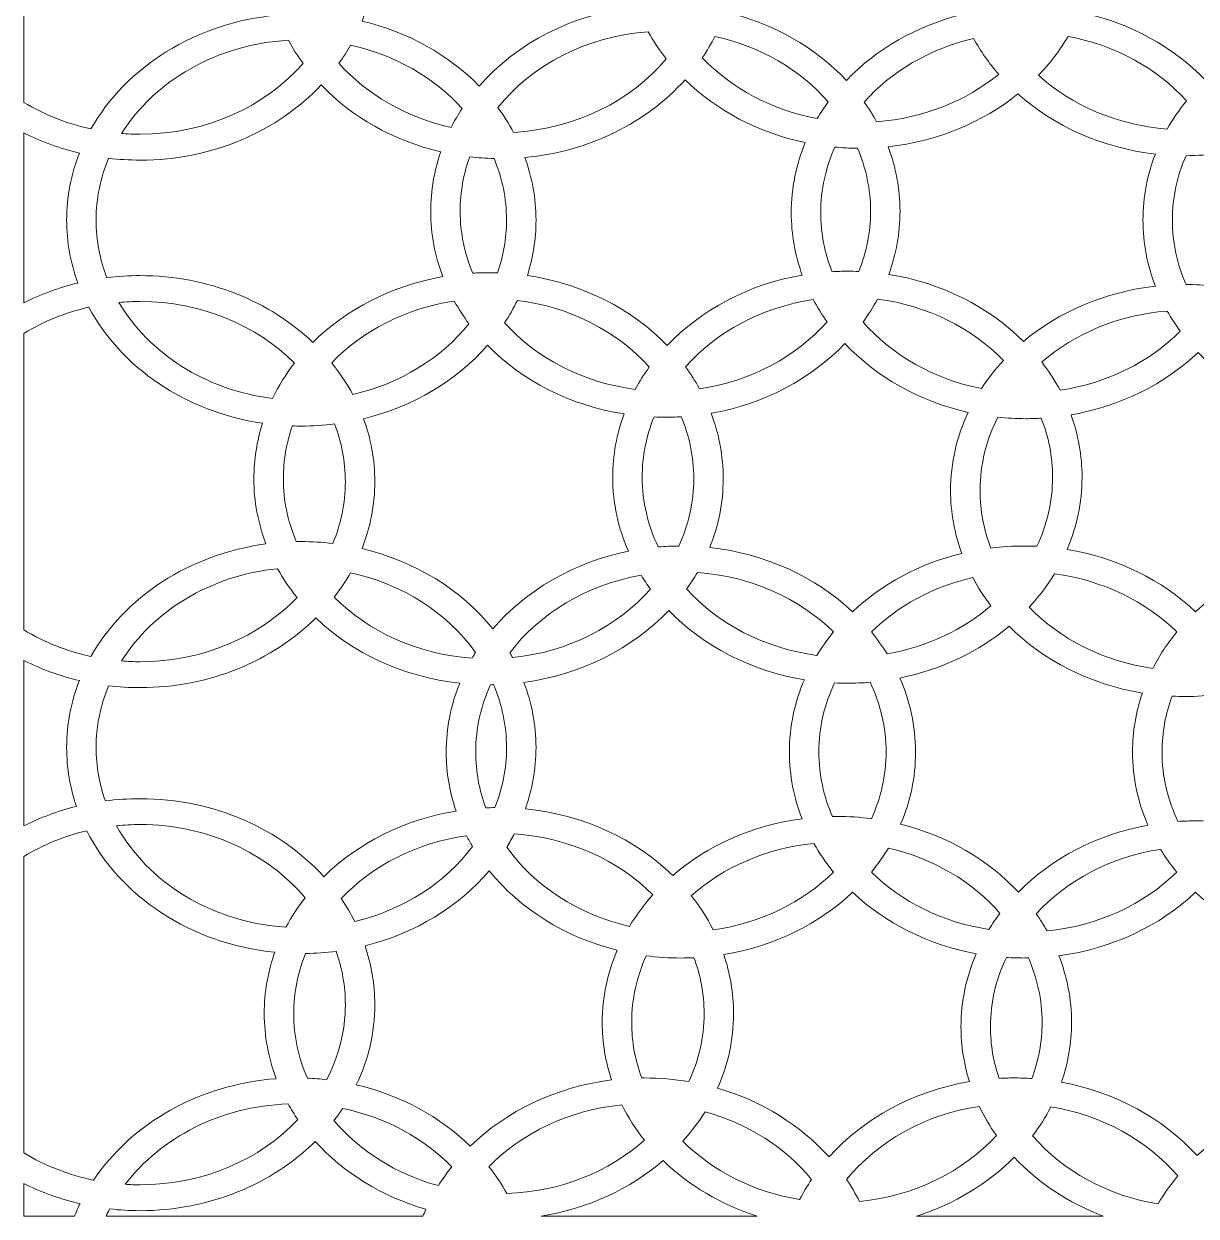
# Model space of a CAD drawing. Header units: millimetres. Extents: x -1200 to 1200, y -590 to 590.
# Drawn here: x -1200 to -617, y -590 to 3 of the extents above; entities that cross this region are included whole.
import ezdxf

# ---------------------------------------------------------------- set-up
doc = ezdxf.new("R2010")
doc.units = ezdxf.units.MM
doc.header["$MEASUREMENT"] = 0
doc.layers.add('Layer 1', color=7, linetype='Continuous')

msp = doc.modelspace()

# ---------------------------------------------------------------- linework, layer by layer
at = {"layer": 'Layer 1', "color": 250, "lineweight": 20}
for points, knots in [([(-1200.05, -35.9602), (-1200.05, -35.9602), (-1200.05, 111.5338), (-1200.05, 111.5338), (-1187.1806, 119.3426), (-1172.1864, 124.6314), (-1156.0048, 126.5656), (-1138.6906, 99.6331), (-1107.9041, 80.197), (-1071.7727, 75.3934), (-1076.8239, 63.9492), (-1079.6018, 51.5253), (-1079.6018, 38.5476), (-1079.6018, 27.697), (-1077.6576, 17.232), (-1074.07, 7.4041), (-1114.7024, 3.7214), (-1149.2626, -18.3892), (-1166.6733, -49.2007), (-1178.788, -46.5671), (-1190.0586, -42.0229), (-1200.05, -35.9602)], [0, 0, 0, 0, 0.14285714, 0.14285714, 0.14285714, 0.28571429, 0.28571429, 0.28571429, 0.42857143, 0.42857143, 0.42857143, 0.57142857, 0.57142857, 0.57142857, 0.71428571, 0.71428571, 0.71428571, 0.85714286, 0.85714286, 0.85714286, 1, 1, 1, 1]), ([(-855.1497, 77.9254), (-849.3623, 65.7916), (-846.156, 52.4887), (-846.156, 38.5476), (-846.156, 28.2644), (-847.9045, 18.3286), (-851.1408, 8.9521), (-827.2231, 3.3843), (-806.2759, -8.7084), (-790.9454, -25.0105), (-776.0553, -9.4722), (-756.0229, 2.1516), (-733.1882, 7.8052), (-737.0239, 17.9348), (-739.1066, 28.7564), (-739.1066, 39.9919), (-739.1066, 50.698), (-737.2176, 61.028), (-733.7206, 70.7412), (-760.0738, 76.6), (-782.9056, 90.3628), (-798.7249, 108.9685), (-813.5224, 94.2649), (-833.0359, 83.2978), (-855.1497, 77.9254)], [0, 0, 0, 0, 0.125, 0.125, 0.125, 0.25, 0.25, 0.25, 0.375, 0.375, 0.375, 0.5, 0.5, 0.5, 0.625, 0.625, 0.625, 0.75, 0.75, 0.75, 0.875, 0.875, 0.875, 1, 1, 1, 1]), ([(-973.5461, -27.8305), (-954.9184, -6.5554), (-927.0183, 8.1662), (-895.2334, 11.5925), (-899.0487, 21.6973), (-901.1205, 32.49), (-901.1205, 43.6939), (-901.1205, 54.4511), (-899.2118, 64.8268), (-895.6833, 74.5809), (-924.8449, 76.6615), (-951.0331, 88.2238), (-970.2273, 105.7325), (-986.9905, 90.4375), (-1009.0872, 79.6803), (-1033.846, 75.8162), (-1028.4581, 64.0473), (-1025.484, 51.2134), (-1025.484, 37.7868), (-1025.484, 26.1281), (-1027.7285, 14.9138), (-1031.8459, 4.4574), (-1008.8644, -0.9636), (-988.6478, -12.4155), (-973.5461, -27.8305)], [0, 0, 0, 0, 0.125, 0.125, 0.125, 0.25, 0.25, 0.25, 0.375, 0.375, 0.375, 0.5, 0.5, 0.5, 0.625, 0.625, 0.625, 0.75, 0.75, 0.75, 0.875, 0.875, 0.875, 1, 1, 1, 1]), ([(-558.0736, 37.7868), (-558.0736, 51.0777), (-555.1652, 63.7896), (-549.8797, 75.4608), (-575.2172, 78.9323), (-597.8963, 89.6059), (-615.1103, 105.0038), (-629.7662, 89.4177), (-649.552, 77.677), (-672.162, 71.8062), (-669.2456, 62.8667), (-667.6747, 53.4373), (-667.6747, 43.6939), (-667.6747, 31.4701), (-670.1364, 19.7346), (-674.6437, 8.8493), (-649.9118, 3.6783), (-628.1894, -8.4375), (-612.312, -25.0015), (-596.4806, -9.9881), (-575.6154, 0.8766), (-552.1141, 5.4896), (-555.9769, 15.6507), (-558.0736, 26.5108), (-558.0736, 37.7868)], [0, 0, 0, 0, 0.125, 0.125, 0.125, 0.25, 0.25, 0.25, 0.375, 0.375, 0.375, 0.5, 0.5, 0.5, 0.625, 0.625, 0.625, 0.75, 0.75, 0.75, 0.875, 0.875, 0.875, 1, 1, 1, 1]), ([(-1061.1877, -16.5932), (-1063.877, -12.9147), (-1066.299, -9.0728), (-1068.4448, -5.0957), (-1104.195, -7.0567), (-1135.0546, -25.2993), (-1151.4784, -51.442), (-1148.4239, -51.6865), (-1145.3318, -51.8159), (-1142.2067, -51.8159), (-1109.2528, -51.8159), (-1079.8679, -37.9826), (-1061.1877, -16.5932)], [0, 0, 0, 0, 0.25, 0.25, 0.25, 0.5, 0.5, 0.5, 0.75, 0.75, 0.75, 1, 1, 1, 1]), ([(-964.3544, -38.548), (-961.4179, -42.4786), (-958.7797, -46.5945), (-956.4712, -50.8732), (-925.3635, -49.1669), (-897.9603, -35.1319), (-880.5476, -14.2946), (-883.9015, -10.0256), (-886.8949, -5.5228), (-889.4926, -0.8229), (-920.3557, -3.0813), (-947.3905, -17.4863), (-964.3544, -38.548)], [0, 0, 0, 0, 0.25, 0.25, 0.25, 0.5, 0.5, 0.5, 0.75, 0.75, 0.75, 1, 1, 1, 1]), ([(-856.2956, -3.1662), (-858.1632, -6.8238), (-860.27, -10.3678), (-862.5959, -13.7851), (-848.1502, -28.9006), (-828.1423, -39.7939), (-805.3856, -43.9972), (-803.7147, -41.1623), (-801.9026, -38.4007), (-799.9475, -35.7263), (-813.8077, -19.8582), (-833.5644, -8.1521), (-856.2956, -3.1662)], [0, 0, 0, 0, 0.25, 0.25, 0.25, 0.5, 0.5, 0.5, 0.75, 0.75, 0.75, 1, 1, 1, 1]), ([(-715.1749, -22.0454), (-719.9925, -16.5117), (-724.185, -10.5376), (-727.6544, -4.2052), (-749.5019, -9.2815), (-768.5164, -20.5836), (-782.0663, -35.8035), (-779.8085, -38.9567), (-777.7377, -42.2226), (-775.8752, -45.5935), (-752.5589, -43.8871), (-731.4291, -35.2497), (-715.1749, -22.0454)], [0, 0, 0, 0, 0.25, 0.25, 0.25, 0.5, 0.5, 0.5, 0.75, 0.75, 0.75, 1, 1, 1, 1]), ([(-631.3696, -49.2647), (-628.5867, -44.3339), (-625.372, -39.6215), (-621.7575, -35.175), (-636.3128, -19.1221), (-656.9897, -7.5231), (-680.6427, -3.1551), (-684.7322, -10.0969), (-689.7004, -16.5808), (-695.4162, -22.4913), (-678.8252, -37.4343), (-656.3667, -47.3347), (-631.3696, -49.2647)], [0, 0, 0, 0, 0.25, 0.25, 0.25, 0.5, 0.5, 0.5, 0.75, 0.75, 0.75, 1, 1, 1, 1]), ([(-987.55, -48.4006), (-985.8996, -45.1681), (-984.0636, -42.0234), (-982.0538, -38.9776), (-995.8975, -23.6553), (-1015.3119, -12.3728), (-1037.5707, -7.5342), (-1039.3132, -10.6179), (-1041.2298, -13.6145), (-1043.3055, -16.5138), (-1029.4764, -32.0388), (-1009.9594, -43.4864), (-987.55, -48.4006)], [0, 0, 0, 0, 0.25, 0.25, 0.25, 0.5, 0.5, 0.5, 0.75, 0.75, 0.75, 1, 1, 1, 1]), ([(-997.69, -90.1093), (-997.69, -79.8279), (-995.9451, -69.895), (-992.7098, -60.5211), (-1016.2572, -55.0382), (-1036.9217, -43.2271), (-1052.1851, -27.3039), (-1073.6207, -50.1069), (-1106.032, -64.6839), (-1142.2067, -64.6839), (-1147.5221, -64.6839), (-1152.7556, -64.3651), (-1157.8854, -63.7545), (-1161.9053, -73.3563), (-1164.1001, -83.7201), (-1164.1001, -94.5204), (-1164.1001, -104.5369), (-1162.2126, -114.1801), (-1158.7316, -123.1865), (-1153.3316, -122.5077), (-1147.8148, -122.151), (-1142.2067, -122.151), (-1108.2805, -122.151), (-1077.6601, -134.9738), (-1056.303, -155.3785), (-1039.6815, -138.8917), (-1017.13, -127.1112), (-991.6289, -122.6652), (-995.5547, -112.4294), (-997.69, -101.4823), (-997.69, -90.1093)], [0, 0, 0, 0, 0.1, 0.1, 0.1, 0.2, 0.2, 0.2, 0.3, 0.3, 0.3, 0.4, 0.4, 0.4, 0.5, 0.5, 0.5, 0.6, 0.6, 0.6, 0.7, 0.7, 0.7, 0.8, 0.8, 0.8, 0.9, 0.9, 0.9, 1, 1, 1, 1]), ([(-871.1716, -24.7186), (-890.2312, -45.957), (-918.6298, -60.4601), (-950.8445, -63.3795), (-947.2564, -73.207), (-945.3123, -83.6698), (-945.3123, -94.5204), (-945.3123, -104.0735), (-946.8151, -113.3271), (-949.6235, -122.1104), (-921.9385, -126.1828), (-897.5029, -138.8639), (-880.0281, -156.8911), (-863.1634, -139.163), (-839.6235, -126.4853), (-812.8564, -121.8809), (-816.4214, -112.0846), (-818.3465, -101.6572), (-818.3465, -90.8445), (-818.3465, -78.6187), (-815.885, -66.8822), (-811.3757, -55.9966), (-834.8144, -51.0978), (-855.552, -39.9658), (-871.1716, -24.7186)], [0, 0, 0, 0, 0.125, 0.125, 0.125, 0.25, 0.25, 0.25, 0.375, 0.375, 0.375, 0.5, 0.5, 0.5, 0.625, 0.625, 0.625, 0.75, 0.75, 0.75, 0.875, 0.875, 0.875, 1, 1, 1, 1]), ([(-643.4177, -94.5204), (-643.4177, -83.0314), (-641.2454, -71.9755), (-637.2425, -61.6497), (-663.824, -58.6616), (-687.6567, -47.7696), (-705.5747, -31.7607), (-723.0586, -45.8528), (-745.4204, -55.3454), (-770.1343, -58.0092), (-766.3186, -68.1144), (-764.2444, -78.9049), (-764.2444, -90.1093), (-764.2444, -101.0757), (-766.226, -111.6468), (-769.8876, -121.5651), (-743.3737, -125.7279), (-719.9179, -137.7964), (-702.8075, -154.8775), (-685.2351, -140.1811), (-662.4764, -130.2252), (-637.2425, -127.3903), (-641.2469, -117.0658), (-643.4177, -106.009), (-643.4177, -94.5204)], [0, 0, 0, 0, 0.125, 0.125, 0.125, 0.25, 0.25, 0.25, 0.375, 0.375, 0.375, 0.5, 0.5, 0.5, 0.625, 0.625, 0.625, 0.75, 0.75, 0.75, 0.875, 0.875, 0.875, 1, 1, 1, 1]), ([(-1200.05, -135.6847), (-1200.05, -135.6847), (-1200.05, -51.1536), (-1200.05, -51.1536), (-1191.4527, -55.4845), (-1182.1773, -58.8856), (-1172.3987, -61.1923), (-1176.5162, -71.6495), (-1178.7581, -82.8607), (-1178.7581, -94.5204), (-1178.7581, -105.4317), (-1176.7918, -115.9521), (-1173.1658, -125.8278), (-1182.6628, -128.1293), (-1191.678, -131.4673), (-1200.05, -135.6847)], [0, 0, 0, 0, 0.2, 0.2, 0.2, 0.4, 0.4, 0.4, 0.6, 0.6, 0.6, 0.8, 0.8, 0.8, 1, 1, 1, 1]), ([(-798.0499, -120.1946), (-795.5313, -120.05), (-792.9921, -119.9706), (-790.433, -119.9706), (-788.5449, -119.9706), (-786.6682, -120.0137), (-784.8012, -120.0922), (-780.9845, -110.711), (-778.9022, -100.6174), (-778.9022, -90.1093), (-778.9022, -79.0914), (-781.1947, -68.5304), (-785.3702, -58.7662), (-789.1784, -58.7384), (-792.9441, -58.5473), (-796.6593, -58.2038), (-801.195, -68.3252), (-803.6886, -79.3372), (-803.6886, -90.8445), (-803.6886, -101.1166), (-801.7035, -110.9927), (-798.0499, -120.1946)], [0, 0, 0, 0, 0.14285714, 0.14285714, 0.14285714, 0.28571429, 0.28571429, 0.28571429, 0.42857143, 0.42857143, 0.42857143, 0.57142857, 0.57142857, 0.57142857, 0.71428571, 0.71428571, 0.71428571, 0.85714286, 0.85714286, 0.85714286, 1, 1, 1, 1]), ([(-966.1404, -63.8813), (-970.2338, -63.7819), (-974.2752, -63.4942), (-978.2551, -63.0313), (-981.3573, -71.5796), (-983.0322, -80.6774), (-983.0322, -90.1093), (-983.0322, -100.9365), (-980.8202, -111.3221), (-976.7813, -120.9439), (-974.1807, -120.7899), (-971.558, -120.7058), (-968.9143, -120.7058), (-967.4215, -120.7058), (-965.9362, -120.7319), (-964.4565, -120.7814), (-961.5405, -112.4716), (-959.9701, -103.6519), (-959.9701, -94.5204), (-959.9701, -83.7666), (-962.153, -73.448), (-966.1404, -63.8813)], [0, 0, 0, 0, 0.14285714, 0.14285714, 0.14285714, 0.28571429, 0.28571429, 0.28571429, 0.42857143, 0.42857143, 0.42857143, 0.57142857, 0.57142857, 0.57142857, 0.71428571, 0.71428571, 0.71428571, 0.85714286, 0.85714286, 0.85714286, 1, 1, 1, 1]), ([(-628.7599, -94.5204), (-628.7599, -83.2388), (-626.3583, -72.4368), (-621.9907, -62.4788), (-616.3084, -62.4617), (-610.7206, -62.0815), (-605.2536, -61.3698), (-601.5689, -70.6076), (-599.5587, -80.5255), (-599.5587, -90.8445), (-599.5587, -103.8145), (-602.7314, -116.1518), (-608.4212, -127.2986), (-612.8744, -126.828), (-617.4008, -126.5753), (-621.9907, -126.5617), (-626.3588, -116.6049), (-628.7599, -105.8016), (-628.7599, -94.5204)], [0, 0, 0, 0, 0.16666667, 0.16666667, 0.16666667, 0.33333333, 0.33333333, 0.33333333, 0.5, 0.5, 0.5, 0.66666667, 0.66666667, 0.66666667, 0.83333333, 0.83333333, 0.83333333, 1, 1, 1, 1]), ([(-1076.375, -183.2369), (-1073.377, -177.0542), (-1069.7038, -171.18), (-1065.4402, -165.6864), (-1084.1711, -146.9096), (-1111.6558, -135.019), (-1142.2067, -135.019), (-1145.7692, -135.019), (-1149.2896, -135.1821), (-1152.76, -135.4978), (-1137.8645, -160.7751), (-1109.6576, -179.098), (-1076.375, -183.2369)], [0, 0, 0, 0, 0.25, 0.25, 0.25, 0.5, 0.5, 0.5, 0.75, 0.75, 0.75, 1, 1, 1, 1]), ([(-1046.9451, -165.5344), (-1042.9528, -170.4767), (-1039.4463, -175.7413), (-1036.4873, -181.2728), (-1012.8003, -175.88), (-992.4126, -163.1701), (-978.65, -146.0809), (-981.3392, -142.4809), (-983.7773, -138.7248), (-985.9422, -134.8304), (-1010.2487, -138.4398), (-1031.6767, -149.6386), (-1046.9451, -165.5344)], [0, 0, 0, 0, 0.25, 0.25, 0.25, 0.5, 0.5, 0.5, 0.75, 0.75, 0.75, 1, 1, 1, 1]), ([(-954.5747, -134.4597), (-956.4452, -138.3161), (-958.5785, -142.0521), (-960.9525, -145.6517), (-945.1797, -163.1108), (-922.1708, -175.3257), (-895.9671, -178.7387), (-893.8878, -174.89), (-891.5414, -171.1719), (-888.9517, -167.603), (-904.8567, -150.0103), (-928.1107, -137.7512), (-954.5747, -134.4597)], [0, 0, 0, 0, 0.25, 0.25, 0.25, 0.5, 0.5, 0.5, 0.75, 0.75, 0.75, 1, 1, 1, 1]), ([(-870.9905, -167.5262), (-868.3958, -171.0285), (-866.0388, -174.6784), (-863.9381, -178.4562), (-838.3269, -174.6523), (-815.906, -162.4235), (-800.5265, -145.1486), (-803.0661, -141.6007), (-805.3651, -137.9073), (-807.4038, -134.0871), (-833.104, -137.8898), (-855.5955, -150.172), (-870.9905, -167.5262)], [0, 0, 0, 0, 0.25, 0.25, 0.25, 0.5, 0.5, 0.5, 0.75, 0.75, 0.75, 1, 1, 1, 1]), ([(-723.7481, -178.3172), (-720.5394, -173.3991), (-716.8758, -168.738), (-712.8164, -164.3704), (-728.4811, -148.2613), (-750.5107, -137.0582), (-775.4308, -133.8111), (-777.5636, -137.7592), (-779.9751, -141.5704), (-782.6444, -145.2237), (-768.2673, -161.6827), (-747.5513, -173.6667), (-723.7481, -178.3172)], [0, 0, 0, 0, 0.25, 0.25, 0.25, 0.5, 0.5, 0.5, 0.75, 0.75, 0.75, 1, 1, 1, 1]), ([(-1200.05, -298.3695), (-1200.05, -298.3695), (-1200.05, -150.8687), (-1200.05, -150.8687), (-1190.3578, -144.9877), (-1179.4601, -140.5361), (-1167.7572, -137.8714), (-1151.7262, -167.8356), (-1119.6351, -189.9542), (-1081.3207, -195.5873), (-1084.1291, -204.3707), (-1085.6374, -213.6243), (-1085.6374, -223.1774), (-1085.6374, -234.5102), (-1083.5211, -245.4223), (-1079.6203, -255.6261), (-1117.8355, -260.7336), (-1150.0613, -282.2117), (-1166.6733, -311.6101), (-1178.788, -308.9766), (-1190.0586, -304.4323), (-1200.05, -298.3695)], [0, 0, 0, 0, 0.14285714, 0.14285714, 0.14285714, 0.28571429, 0.28571429, 0.28571429, 0.42857143, 0.42857143, 0.42857143, 0.57142857, 0.57142857, 0.57142857, 0.71428571, 0.71428571, 0.71428571, 0.85714286, 0.85714286, 0.85714286, 1, 1, 1, 1]), ([(-624.8911, -149.8097), (-627.2581, -146.584), (-629.4184, -143.2319), (-631.3701, -139.7741), (-655.557, -141.6417), (-677.365, -150.9729), (-693.7853, -165.1125), (-690.3394, -169.5714), (-687.2809, -174.279), (-684.657, -179.1974), (-661.0076, -175.6986), (-640.0774, -165.0151), (-624.8911, -149.8097)], [0, 0, 0, 0, 0.25, 0.25, 0.25, 0.5, 0.5, 0.5, 0.75, 0.75, 0.75, 1, 1, 1, 1]), ([(-969.4572, -156.801), (-984.7451, -174.2606), (-1006.2783, -187.3062), (-1031.0788, -193.3165), (-1027.4521, -203.1922), (-1025.484, -213.7109), (-1025.484, -224.6225), (-1025.484, -236.2814), (-1027.7285, -247.4956), (-1031.8459, -257.952), (-1005.2049, -264.2358), (-982.2785, -278.6224), (-966.7304, -297.8951), (-950.4201, -278.7667), (-926.6891, -264.7747), (-899.3449, -259.2551), (-904.3882, -247.8212), (-907.1561, -235.4075), (-907.1561, -222.4422), (-907.1561, -211.4759), (-905.1699, -200.9043), (-901.5083, -190.9851), (-928.4726, -186.7532), (-952.2757, -174.3421), (-969.4572, -156.801)], [0, 0, 0, 0, 0.125, 0.125, 0.125, 0.25, 0.25, 0.25, 0.375, 0.375, 0.375, 0.5, 0.5, 0.5, 0.625, 0.625, 0.625, 0.75, 0.75, 0.75, 0.875, 0.875, 0.875, 1, 1, 1, 1]), ([(-787.8968, -289.3541), (-773.362, -275.6634), (-754.6242, -265.457), (-733.5213, -260.3397), (-737.1474, -250.4645), (-739.1066, -239.944), (-739.1066, -229.0328), (-739.1066, -215.2862), (-735.9895, -202.1596), (-730.3547, -190.1624), (-754.7303, -184.7115), (-776.0844, -172.4984), (-791.6504, -155.9459), (-808.4346, -173.4593), (-831.7509, -186.0005), (-858.2492, -190.6228), (-854.3244, -200.8578), (-852.1916, -211.8062), (-852.1916, -223.1774), (-852.1916, -235.1835), (-854.5671, -246.7164), (-858.9233, -257.4369), (-831.0448, -260.4545), (-806.1557, -272.1581), (-787.8968, -289.3541)], [0, 0, 0, 0, 0.125, 0.125, 0.125, 0.25, 0.25, 0.25, 0.375, 0.375, 0.375, 0.5, 0.5, 0.5, 0.625, 0.625, 0.625, 0.75, 0.75, 0.75, 0.875, 0.875, 0.875, 1, 1, 1, 1]), ([(-557.6583, -193.3136), (-580.7408, -187.7184), (-600.99, -176.0301), (-616.0101, -160.3608), (-632.5111, -176.0084), (-654.4791, -187.1525), (-679.2045, -191.4045), (-675.6415, -201.2021), (-673.7103, -211.6304), (-673.7103, -222.4422), (-673.7103, -235.0854), (-676.3446, -247.2046), (-681.1521, -258.4013), (-656.1491, -262.4983), (-633.9093, -273.6319), (-617.2131, -289.3583), (-601.2341, -274.3056), (-580.1768, -263.4588), (-556.4793, -258.9628), (-560.856, -248.2197), (-563.246, -236.6594), (-563.246, -224.6225), (-563.246, -213.7113), (-561.2859, -203.1883), (-557.6583, -193.3136)], [0, 0, 0, 0, 0.125, 0.125, 0.125, 0.25, 0.25, 0.25, 0.375, 0.375, 0.375, 0.5, 0.5, 0.5, 0.625, 0.625, 0.625, 0.75, 0.75, 0.75, 0.875, 0.875, 0.875, 1, 1, 1, 1]), ([(-884.508, -257.1434), (-881.1356, -256.8588), (-877.7217, -256.7014), (-874.2738, -256.6749), (-869.4893, -246.3184), (-866.8495, -235.0107), (-866.8495, -223.1774), (-866.8495, -212.3527), (-869.0579, -201.9659), (-873.0942, -192.3458), (-875.697, -192.4998), (-878.3212, -192.58), (-880.9669, -192.58), (-882.855, -192.58), (-884.7326, -192.5365), (-886.5991, -192.4576), (-890.4139, -201.84), (-892.4981, -211.9337), (-892.4981, -222.4422), (-892.4981, -234.7359), (-889.6507, -246.4621), (-884.508, -257.1434)], [0, 0, 0, 0, 0.14285714, 0.14285714, 0.14285714, 0.28571429, 0.28571429, 0.28571429, 0.42857143, 0.42857143, 0.42857143, 0.57142857, 0.57142857, 0.57142857, 0.71428571, 0.71428571, 0.71428571, 0.85714286, 0.85714286, 0.85714286, 1, 1, 1, 1]), ([(-719.0772, -257.6968), (-713.6781, -257.0188), (-708.162, -256.6634), (-702.5552, -256.6634), (-700.4239, -256.6634), (-698.3076, -256.7167), (-696.2039, -256.817), (-691.1595, -246.2232), (-688.3682, -234.6105), (-688.3682, -222.4422), (-688.3682, -212.1697), (-690.3625, -202.2927), (-694.015, -193.09), (-696.5316, -193.2342), (-699.0668, -193.3152), (-701.6235, -193.3152), (-706.3495, -193.3152), (-711.0109, -193.0639), (-715.5927, -192.58), (-721.281, -203.7251), (-724.4487, -216.0649), (-724.4487, -229.0328), (-724.4487, -239.0506), (-722.5596, -248.6908), (-719.0772, -257.6968)], [0, 0, 0, 0, 0.125, 0.125, 0.125, 0.25, 0.25, 0.25, 0.375, 0.375, 0.375, 0.5, 0.5, 0.5, 0.625, 0.625, 0.625, 0.75, 0.75, 0.75, 0.875, 0.875, 0.875, 1, 1, 1, 1]), ([(-1064.5335, -254.4834), (-1063.7023, -254.4677), (-1062.8701, -254.4582), (-1062.0349, -254.4582), (-1056.7194, -254.4582), (-1051.4875, -254.7778), (-1046.3587, -255.3893), (-1042.3392, -245.7875), (-1040.1419, -235.4224), (-1040.1419, -224.6225), (-1040.1419, -214.6053), (-1042.0325, -204.9642), (-1045.5134, -195.9573), (-1050.913, -196.6357), (-1056.4277, -196.9911), (-1062.0349, -196.9911), (-1063.5271, -196.9911), (-1065.0119, -196.9651), (-1066.4906, -196.916), (-1069.4061, -205.2262), (-1070.9794, -214.0463), (-1070.9794, -223.1774), (-1070.9794, -234.1808), (-1068.6995, -244.7315), (-1064.5335, -254.4834)], [0, 0, 0, 0, 0.125, 0.125, 0.125, 0.25, 0.25, 0.25, 0.375, 0.375, 0.375, 0.5, 0.5, 0.5, 0.625, 0.625, 0.625, 0.75, 0.75, 0.75, 0.875, 0.875, 0.875, 1, 1, 1, 1]), ([(-1064.1772, -282.2693), (-1067.8312, -277.7456), (-1071.0755, -272.9501), (-1073.8698, -267.9292), (-1107.3011, -271.3448), (-1135.8918, -289.0413), (-1151.4784, -313.8515), (-1148.4239, -314.096), (-1145.3318, -314.2252), (-1142.2067, -314.2252), (-1110.9627, -314.2252), (-1082.9236, -301.7894), (-1064.1772, -282.2693)], [0, 0, 0, 0, 0.25, 0.25, 0.25, 0.5, 0.5, 0.5, 0.75, 0.75, 0.75, 1, 1, 1, 1]), ([(-975.4037, -309.6567), (-989.286, -290.1434), (-1011.4747, -275.6164), (-1037.5707, -269.9436), (-1039.9602, -274.1725), (-1042.6716, -278.2376), (-1045.6791, -282.1128), (-1028.6421, -299.1871), (-1004.3662, -310.5686), (-977.1277, -312.4877), (-976.5697, -311.5354), (-975.9942, -310.5915), (-975.4037, -309.6567)], [0, 0, 0, 0, 0.25, 0.25, 0.25, 0.5, 0.5, 0.5, 0.75, 0.75, 0.75, 1, 1, 1, 1]), ([(-958.4104, -309.8517), (-957.9555, -310.6193), (-957.5141, -311.3946), (-957.0807, -312.1737), (-929.2497, -309.3294), (-904.7731, -296.5906), (-888.3612, -278.0882), (-890.011, -275.8605), (-891.5669, -273.5722), (-893.0201, -271.23), (-920.2226, -275.9518), (-943.6004, -290.2113), (-958.4104, -309.8517)], [0, 0, 0, 0, 0.25, 0.25, 0.25, 0.5, 0.5, 0.5, 0.75, 0.75, 0.75, 1, 1, 1, 1]), ([(-805.5763, -311.0553), (-803.1071, -306.9997), (-800.3379, -303.1049), (-797.2917, -299.3953), (-814.2847, -282.7634), (-838.2254, -271.7101), (-865.0385, -269.822), (-866.6839, -272.6305), (-868.4714, -275.3651), (-870.3955, -278.0165), (-854.6507, -295.4297), (-831.7068, -307.618), (-805.5763, -311.0553)], [0, 0, 0, 0, 0.25, 0.25, 0.25, 0.5, 0.5, 0.5, 0.75, 0.75, 0.75, 1, 1, 1, 1]), ([(-778.5099, -299.3911), (-765.2812, -286.4445), (-747.8404, -276.8773), (-728.1128, -272.3834), (-725.5011, -277.2652), (-722.462, -281.9391), (-719.0402, -286.3664), (-732.9764, -298.3648), (-750.7945, -306.8982), (-770.6517, -310.347), (-773.0108, -306.5436), (-775.6394, -302.8856), (-778.5099, -299.3911)], [0, 0, 0, 0, 0.25, 0.25, 0.25, 0.5, 0.5, 0.5, 0.75, 0.75, 0.75, 1, 1, 1, 1]), ([(-638.4956, -317.5137), (-635.2308, -311.101), (-631.2335, -305.0339), (-626.602, -299.3936), (-642.1157, -284.2108), (-663.4206, -273.6763), (-687.4149, -270.5209), (-691.002, -276.4122), (-695.2245, -281.9638), (-700.0036, -287.1028), (-684.5695, -302.9718), (-662.9603, -314.0823), (-638.4956, -317.5137)], [0, 0, 0, 0, 0.25, 0.25, 0.25, 0.5, 0.5, 0.5, 0.75, 0.75, 0.75, 1, 1, 1, 1]), ([(-951.3334, -324.479), (-947.4331, -334.684), (-945.3123, -345.5961), (-945.3123, -356.9299), (-945.3123, -367.5411), (-947.1724, -377.7837), (-950.6103, -387.4226), (-921.6823, -390.2925), (-895.902, -402.509), (-877.2958, -420.531), (-860.1304, -405.7548), (-837.814, -395.5762), (-812.981, -392.3086), (-817.061, -381.897), (-819.2783, -370.7366), (-819.2783, -359.1349), (-819.2783, -346.4931), (-816.6421, -334.3751), (-811.8366, -323.178), (-838.6527, -318.7831), (-862.2902, -306.2935), (-879.3205, -288.7264), (-897.1956, -307.5168), (-922.5681, -320.6349), (-951.3334, -324.479)], [0, 0, 0, 0, 0.125, 0.125, 0.125, 0.25, 0.25, 0.25, 0.375, 0.375, 0.375, 0.5, 0.5, 0.5, 0.625, 0.625, 0.625, 0.75, 0.75, 0.75, 0.875, 0.875, 0.875, 1, 1, 1, 1]), ([(-985.0719, -388.4915), (-988.2546, -379.1854), (-989.9665, -369.3306), (-989.9665, -359.1349), (-989.9665, -347.1284), (-987.5875, -335.5946), (-983.2323, -324.8732), (-1011.3996, -321.8258), (-1036.5098, -309.9063), (-1054.8188, -292.4198), (-1076.2289, -313.6624), (-1107.4857, -327.0933), (-1142.2067, -327.0933), (-1147.5221, -327.0933), (-1152.7556, -326.7745), (-1157.8854, -326.164), (-1161.9053, -335.7657), (-1164.1001, -346.1295), (-1164.1001, -356.9299), (-1164.1001, -366.1689), (-1162.4938, -375.0905), (-1159.5128, -383.4873), (-1153.8635, -382.744), (-1148.0846, -382.3553), (-1142.2067, -382.3553), (-1105.286, -382.3553), (-1072.282, -397.5424), (-1050.8694, -421.1604), (-1033.9697, -404.517), (-1011.0038, -392.7208), (-985.0719, -388.4915)], [0, 0, 0, 0, 0.1, 0.1, 0.1, 0.2, 0.2, 0.2, 0.3, 0.3, 0.3, 0.4, 0.4, 0.4, 0.5, 0.5, 0.5, 0.6, 0.6, 0.6, 0.7, 0.7, 0.7, 0.8, 0.8, 0.8, 0.9, 0.9, 0.9, 1, 1, 1, 1]), ([(-648.5902, -359.1349), (-648.5902, -348.9409), (-646.8727, -339.0883), (-643.691, -329.7836), (-669.8906, -325.5098), (-693.0637, -313.5106), (-710.012, -296.5954), (-724.9336, -309.0747), (-743.5969, -318.1345), (-764.3374, -322.3208), (-759.2956, -333.7556), (-756.5208, -346.1696), (-756.5208, -359.1349), (-756.5208, -371.7551), (-759.1506, -383.8504), (-763.9401, -395.0318), (-740.6754, -400.8206), (-720.3312, -412.8114), (-705.3806, -428.8216), (-688.9107, -412.153), (-666.4352, -400.1729), (-640.9612, -395.5195), (-645.8844, -384.2024), (-648.5902, -371.939), (-648.5902, -359.1349)], [0, 0, 0, 0, 0.125, 0.125, 0.125, 0.25, 0.25, 0.25, 0.375, 0.375, 0.375, 0.5, 0.5, 0.5, 0.625, 0.625, 0.625, 0.75, 0.75, 0.75, 0.875, 0.875, 0.875, 1, 1, 1, 1]), ([(-1200.05, -395.8791), (-1200.05, -395.8791), (-1200.05, -313.563), (-1200.05, -313.563), (-1191.4527, -317.8939), (-1182.1773, -321.2951), (-1172.3987, -323.6017), (-1176.5162, -334.059), (-1178.7581, -345.2702), (-1178.7581, -356.9299), (-1178.7581, -367.0953), (-1177.0506, -376.9214), (-1173.8854, -386.2036), (-1183.1176, -388.4975), (-1191.8906, -391.7689), (-1200.05, -395.8791)], [0, 0, 0, 0, 0.2, 0.2, 0.2, 0.4, 0.4, 0.4, 0.6, 0.6, 0.6, 0.8, 0.8, 0.8, 1, 1, 1, 1]), ([(-970.2678, -386.9315), (-968.7921, -386.8594), (-967.3074, -386.8121), (-965.8176, -386.789), (-962.0345, -377.4429), (-959.9701, -367.3909), (-959.9701, -356.9299), (-959.9701, -345.9251), (-962.2541, -335.374), (-966.4207, -325.6203), (-966.909, -325.6293), (-967.3974, -325.6374), (-967.8874, -325.6413), (-972.6684, -335.9974), (-975.3086, -347.3037), (-975.3086, -359.1349), (-975.3086, -368.831), (-973.5392, -378.1751), (-970.2678, -386.9315)], [0, 0, 0, 0, 0.16666667, 0.16666667, 0.16666667, 0.33333333, 0.33333333, 0.33333333, 0.5, 0.5, 0.5, 0.66666667, 0.66666667, 0.66666667, 0.83333333, 0.83333333, 0.83333333, 1, 1, 1, 1]), ([(-804.6205, -359.1349), (-804.6205, -346.9675), (-801.8296, -335.3548), (-796.7873, -324.7606), (-794.683, -324.8608), (-792.5648, -324.9129), (-790.433, -324.9129), (-786.6322, -324.9129), (-782.8736, -324.7507), (-779.1644, -324.4359), (-774.0246, -335.1167), (-771.1787, -346.8438), (-771.1787, -359.1349), (-771.1787, -370.8394), (-773.7629, -382.0297), (-778.4473, -392.2946), (-784.0661, -391.5598), (-789.8119, -391.1758), (-795.6578, -391.1758), (-796.388, -391.1758), (-797.1165, -391.1817), (-797.8437, -391.1937), (-802.2169, -381.2314), (-804.6205, -370.423), (-804.6205, -359.1349)], [0, 0, 0, 0, 0.125, 0.125, 0.125, 0.25, 0.25, 0.25, 0.375, 0.375, 0.375, 0.5, 0.5, 0.5, 0.625, 0.625, 0.625, 0.75, 0.75, 0.75, 0.875, 0.875, 0.875, 1, 1, 1, 1]), ([(-633.9323, -359.1349), (-633.9323, -349.4414), (-632.1578, -340.1004), (-628.889, -331.3452), (-626.7356, -331.4502), (-624.5659, -331.5035), (-622.3835, -331.5035), (-616.7762, -331.5035), (-611.2611, -331.1468), (-605.8621, -330.468), (-602.3811, -339.4749), (-600.4905, -349.118), (-600.4905, -359.1349), (-600.4905, -371.3647), (-603.3099, -383.0337), (-608.4011, -393.6719), (-611.3101, -393.4795), (-614.2476, -393.3809), (-617.2111, -393.3809), (-620.1746, -393.3809), (-623.1131, -393.4798), (-626.0226, -393.6723), (-631.1139, -383.0342), (-633.9323, -371.3647), (-633.9323, -359.1349)], [0, 0, 0, 0, 0.125, 0.125, 0.125, 0.25, 0.25, 0.25, 0.375, 0.375, 0.375, 0.5, 0.5, 0.5, 0.625, 0.625, 0.625, 0.75, 0.75, 0.75, 0.875, 0.875, 0.875, 1, 1, 1, 1]), ([(-1069.6919, -446.2816), (-1066.9756, -441.1503), (-1063.7929, -436.2442), (-1060.1863, -431.6116), (-1078.8085, -409.5617), (-1108.6587, -395.2233), (-1142.2067, -395.2233), (-1146.178, -395.2233), (-1150.0963, -395.4303), (-1153.951, -395.8224), (-1138.463, -423.875), (-1106.7857, -443.8469), (-1069.6919, -446.2816)], [0, 0, 0, 0, 0.25, 0.25, 0.25, 0.5, 0.5, 0.5, 0.75, 0.75, 0.75, 1, 1, 1, 1]), ([(-1200.05, -558.5806), (-1200.05, -558.5806), (-1200.05, -411.082), (-1200.05, -411.082), (-1190.6395, -405.3721), (-1180.0951, -401.0075), (-1168.7786, -398.3193), (-1152.3066, -430.8799), (-1117.0448, -454.5977), (-1075.195, -458.752), (-1078.6305, -468.3887), (-1080.483, -478.6284), (-1080.483, -489.2371), (-1080.483, -500.5537), (-1078.3722, -511.4496), (-1074.483, -521.641), (-1113.1986, -524.5071), (-1146.6339, -544.0882), (-1165.3601, -572.0947), (-1177.9734, -569.5098), (-1189.6987, -564.8615), (-1200.05, -558.5806)], [0, 0, 0, 0, 0.14285714, 0.14285714, 0.14285714, 0.28571429, 0.28571429, 0.28571429, 0.42857143, 0.42857143, 0.42857143, 0.57142857, 0.57142857, 0.57142857, 0.71428571, 0.71428571, 0.71428571, 0.85714286, 0.85714286, 0.85714286, 1, 1, 1, 1]), ([(-976.8725, -406.2067), (-977.9304, -404.421), (-978.9297, -402.6046), (-979.8695, -400.7596), (-1004.7891, -404.2529), (-1026.7496, -415.7086), (-1042.2332, -432.052), (-1039.717, -435.7057), (-1037.4541, -439.5075), (-1035.4654, -443.4386), (-1011.177, -437.6689), (-990.434, -424.192), (-976.8725, -406.2067)], [0, 0, 0, 0, 0.25, 0.25, 0.25, 0.5, 0.5, 0.5, 0.75, 0.75, 0.75, 1, 1, 1, 1]), ([(-956.0984, -399.887), (-957.2714, -402.1045), (-958.5355, -404.2776), (-959.8805, -406.4063), (-946.203, -425.6351), (-924.4597, -440.0247), (-898.8605, -445.8695), (-895.5012, -440.3067), (-891.5739, -435.0456), (-887.1502, -430.1455), (-904.2946, -413.041), (-928.7188, -401.6855), (-956.0984, -399.887)], [0, 0, 0, 0, 0.25, 0.25, 0.25, 0.5, 0.5, 0.5, 0.75, 0.75, 0.75, 1, 1, 1, 1]), ([(-868.1066, -430.6405), (-863.8665, -435.9549), (-860.1784, -441.6337), (-857.1313, -447.615), (-833.5358, -444.3039), (-812.5957, -433.8492), (-797.2932, -418.8699), (-800.9849, -414.3735), (-804.2697, -409.6048), (-807.1065, -404.6075), (-830.8246, -406.9495), (-852.125, -416.4779), (-868.1066, -430.6405)], [0, 0, 0, 0, 0.25, 0.25, 0.25, 0.5, 0.5, 0.5, 0.75, 0.75, 0.75, 1, 1, 1, 1]), ([(-720.0149, -447.4162), (-743.064, -443.9037), (-763.5022, -433.5629), (-778.5154, -418.8708), (-775.3932, -415.069), (-772.5583, -411.0747), (-770.0432, -406.9098), (-747.6468, -412.0237), (-728.2039, -423.6774), (-714.5283, -439.3902), (-716.4905, -441.9861), (-718.3225, -444.6636), (-720.0149, -447.4162)], [0, 0, 0, 0, 0.25, 0.25, 0.25, 0.5, 0.5, 0.5, 0.75, 0.75, 0.75, 1, 1, 1, 1]), ([(-626.6051, -418.8699), (-629.5621, -415.2687), (-632.2608, -411.4942), (-634.6744, -407.5657), (-659.5073, -411.3517), (-681.3093, -423.0647), (-696.5607, -439.6078), (-694.592, -442.3765), (-692.7714, -445.2328), (-691.1056, -448.1684), (-665.61, -445.6497), (-642.9093, -434.8259), (-626.6051, -418.8699)], [0, 0, 0, 0, 0.25, 0.25, 0.25, 0.5, 0.5, 0.5, 0.75, 0.75, 0.75, 1, 1, 1, 1]), ([(-977.9839, -555.2102), (-960.0572, -537.7698), (-935.4279, -525.7329), (-907.7211, -522.293), (-910.7505, -513.1951), (-912.3809, -503.5849), (-912.3809, -493.6474), (-912.3809, -481.0267), (-909.7538, -468.9285), (-904.9642, -457.7475), (-930.9552, -451.2807), (-953.306, -437.0754), (-968.557, -418.1705), (-983.7477, -435.9843), (-1005.3715, -449.3457), (-1030.3596, -455.5543), (-1027.1944, -464.837), (-1025.484, -474.661), (-1025.484, -484.8268), (-1025.484, -498.9583), (-1028.7723, -512.4361), (-1034.7098, -524.7033), (-1012.54, -529.8807), (-992.931, -540.6653), (-977.9839, -555.2102)], [0, 0, 0, 0, 0.125, 0.125, 0.125, 0.25, 0.25, 0.25, 0.375, 0.375, 0.375, 0.5, 0.5, 0.5, 0.625, 0.625, 0.625, 0.75, 0.75, 0.75, 0.875, 0.875, 0.875, 1, 1, 1, 1]), ([(-851.9374, -459.887), (-848.7547, -469.1909), (-847.0373, -479.0431), (-847.0373, -489.2371), (-847.0373, -502.3274), (-849.8652, -514.8533), (-855.0005, -526.3789), (-832.8798, -532.7737), (-813.6446, -544.8366), (-799.5431, -560.5946), (-782.4688, -541.5135), (-757.8645, -527.8502), (-729.7242, -523.1075), (-732.4645, -514.4236), (-733.9342, -505.2848), (-733.9342, -495.8525), (-733.9342, -483.048), (-731.2335, -470.7794), (-726.3082, -459.4633), (-750.3571, -455.0692), (-771.7287, -444.1413), (-787.9018, -428.9086), (-804.619, -444.6577), (-826.8952, -455.8023), (-851.9374, -459.887)], [0, 0, 0, 0, 0.125, 0.125, 0.125, 0.25, 0.25, 0.25, 0.375, 0.375, 0.375, 0.5, 0.5, 0.5, 0.625, 0.625, 0.625, 0.75, 0.75, 0.75, 0.875, 0.875, 0.875, 1, 1, 1, 1]), ([(-616.5196, -559.9341), (-599.7729, -544.4308), (-577.5877, -533.4974), (-552.6956, -529.5339), (-559.4668, -516.5758), (-563.246, -502.1802), (-563.246, -487.032), (-563.246, -477.2659), (-561.6752, -467.811), (-558.7458, -458.8523), (-581.5185, -454.1088), (-601.7441, -443.4808), (-617.2116, -428.9103), (-634.8115, -445.4871), (-658.5711, -456.9624), (-685.2321, -460.4715), (-681.1531, -470.8836), (-678.9353, -482.0461), (-678.9353, -493.6474), (-678.9353, -503.9953), (-680.7032, -513.9905), (-683.9785, -523.4186), (-656.8972, -528.3661), (-633.2086, -541.5959), (-616.5196, -559.9341)], [0, 0, 0, 0, 0.125, 0.125, 0.125, 0.25, 0.25, 0.25, 0.375, 0.375, 0.375, 0.5, 0.5, 0.5, 0.625, 0.625, 0.625, 0.75, 0.75, 0.75, 0.875, 0.875, 0.875, 1, 1, 1, 1]), ([(-1065.825, -489.2371), (-1065.825, -478.7773), (-1063.7598, -468.7305), (-1059.9786, -459.3852), (-1054.8093, -459.3054), (-1049.7199, -458.9261), (-1044.7317, -458.2702), (-1041.7503, -466.6679), (-1040.1419, -475.5869), (-1040.1419, -484.8268), (-1040.1419, -498.1322), (-1043.4812, -510.7733), (-1049.4508, -522.1449), (-1052.5985, -521.7827), (-1055.7851, -521.5305), (-1059.0053, -521.3952), (-1063.4066, -511.4061), (-1065.825, -500.5623), (-1065.825, -489.2371)], [0, 0, 0, 0, 0.16666667, 0.16666667, 0.16666667, 0.33333333, 0.33333333, 0.33333333, 0.5, 0.5, 0.5, 0.66666667, 0.66666667, 0.66666667, 0.83333333, 0.83333333, 0.83333333, 1, 1, 1, 1]), ([(-869.2945, -523.1178), (-864.3989, -512.6575), (-861.6951, -501.2159), (-861.6951, -489.2371), (-861.6951, -479.5432), (-863.4681, -470.2004), (-866.738, -461.4461), (-868.8918, -461.5511), (-871.06, -461.6056), (-873.2434, -461.6056), (-879.0893, -461.6056), (-884.8366, -461.2204), (-890.4565, -460.4852), (-895.1409, -470.7509), (-897.7231, -481.9425), (-897.7231, -493.6474), (-897.7231, -503.2887), (-895.9671, -512.579), (-892.7319, -521.2932), (-892.2699, -521.2886), (-891.8096, -521.2779), (-891.3467, -521.2779), (-883.8103, -521.2779), (-876.4386, -521.9098), (-869.2945, -523.1178)], [0, 0, 0, 0, 0.125, 0.125, 0.125, 0.25, 0.25, 0.25, 0.375, 0.375, 0.375, 0.5, 0.5, 0.5, 0.625, 0.625, 0.625, 0.75, 0.75, 0.75, 0.875, 0.875, 0.875, 1, 1, 1, 1]), ([(-700.3719, -461.5809), (-701.0985, -461.5928), (-701.8252, -461.6056), (-702.5552, -461.6056), (-705.5207, -461.6056), (-708.4612, -461.5058), (-711.3727, -461.3129), (-716.463, -471.9507), (-719.2763, -483.6232), (-719.2763, -495.8525), (-719.2763, -504.7523), (-717.7801, -513.3531), (-715.0052, -521.4771), (-712.5982, -521.3462), (-710.1712, -521.2779), (-707.7276, -521.2779), (-704.688, -521.2779), (-701.6755, -521.3807), (-698.6939, -521.583), (-695.3891, -512.7855), (-693.5932, -503.3958), (-693.5932, -493.6474), (-693.5932, -482.3581), (-695.9962, -471.5445), (-700.3719, -461.5809)], [0, 0, 0, 0, 0.125, 0.125, 0.125, 0.25, 0.25, 0.25, 0.375, 0.375, 0.375, 0.5, 0.5, 0.5, 0.625, 0.625, 0.625, 0.75, 0.75, 0.75, 0.875, 0.875, 0.875, 1, 1, 1, 1]), ([(-1063.7408, -542.0123), (-1065.4818, -539.4825), (-1067.0992, -536.8806), (-1068.5914, -534.2155), (-1102.3225, -535.3582), (-1131.9429, -550.9886), (-1149.5784, -574.1927), (-1147.1433, -574.3467), (-1144.6852, -574.4295), (-1142.2067, -574.4295), (-1110.7185, -574.4295), (-1082.4867, -561.797), (-1063.7408, -542.0123)], [0, 0, 0, 0, 0.25, 0.25, 0.25, 0.5, 0.5, 0.5, 0.75, 0.75, 0.75, 1, 1, 1, 1]), ([(-993.8668, -574.8464), (-991.8471, -571.6005), (-989.6312, -568.4602), (-987.2352, -565.4375), (-1001.1484, -551.2301), (-1020.0274, -540.8727), (-1041.4706, -536.4782), (-1042.8322, -538.5144), (-1044.2744, -540.5044), (-1045.7881, -542.448), (-1032.9779, -557.6167), (-1014.853, -569.1331), (-993.8668, -574.8464)], [0, 0, 0, 0, 0.25, 0.25, 0.25, 0.5, 0.5, 0.5, 0.75, 0.75, 0.75, 1, 1, 1, 1]), ([(-968.738, -565.4401), (-965.3923, -569.6634), (-962.3967, -574.1159), (-959.7935, -578.7651), (-933.0879, -577.8609), (-908.9621, -567.8726), (-891.3167, -552.2392), (-895.6919, -546.7558), (-899.4716, -540.8833), (-902.5732, -534.6913), (-928.917, -537.2411), (-952.2962, -548.6529), (-968.738, -565.4401)], [0, 0, 0, 0, 0.25, 0.25, 0.25, 0.5, 0.5, 0.5, 0.75, 0.75, 0.75, 1, 1, 1, 1]), ([(-861.2473, -538.138), (-864.4515, -543.2869), (-868.1466, -548.1691), (-872.2735, -552.738), (-857.43, -567.547), (-837.1263, -578.0457), (-814.1735, -581.763), (-812.411, -578.3388), (-810.4339, -575.0166), (-808.2696, -571.8028), (-821.1298, -556.0073), (-839.6785, -544.0075), (-861.2473, -538.138)], [0, 0, 0, 0, 0.25, 0.25, 0.25, 0.5, 0.5, 0.5, 0.75, 0.75, 0.75, 1, 1, 1, 1]), ([(-716.3098, -549.8817), (-719.5766, -545.2864), (-722.4435, -540.4519), (-724.8596, -535.4115), (-751.9364, -539.4569), (-775.4382, -552.9202), (-790.8113, -571.8041), (-788.4493, -575.3102), (-786.3144, -578.9477), (-784.4334, -582.7034), (-757.0218, -580.0498), (-732.8243, -567.7971), (-716.3098, -549.8817)], [0, 0, 0, 0, 0.25, 0.25, 0.25, 0.5, 0.5, 0.5, 0.75, 0.75, 0.75, 1, 1, 1, 1]), ([(-635.8819, -583.9442), (-633.0465, -579.0732), (-629.7743, -574.4287), (-626.1201, -570.044), (-641.2319, -552.4022), (-663.5718, -539.7833), (-689.222, -535.63), (-691.8236, -540.6841), (-694.8817, -545.521), (-698.3461, -550.1015), (-683.2754, -567.4199), (-661.1957, -579.8062), (-635.8819, -583.9442)], [0, 0, 0, 0, 0.25, 0.25, 0.25, 0.5, 0.5, 0.5, 0.75, 0.75, 0.75, 1, 1, 1, 1]), ([(-1001.5543, -590.0266), (-1001.5543, -590.0266), (-1159.161, -590.0266), (-1159.161, -590.0266), (-1158.5965, -588.814), (-1158.002, -587.6146), (-1157.3795, -586.4288), (-1152.4118, -587.001), (-1147.347, -587.2976), (-1142.2067, -587.2976), (-1107.6394, -587.2976), (-1076.5076, -573.9827), (-1055.105, -552.9031), (-1041.0457, -568.4081), (-1021.9871, -580.2752), (-1000.1066, -586.6004), (-1000.6115, -587.7328), (-1001.0944, -588.875), (-1001.5543, -590.0266)], [0, 0, 0, 0, 0.16666667, 0.16666667, 0.16666667, 0.33333333, 0.33333333, 0.33333333, 0.5, 0.5, 0.5, 0.66666667, 0.66666667, 0.66666667, 0.83333333, 0.83333333, 0.83333333, 1, 1, 1, 1]), ([(-835.2613, -590.0266), (-835.2613, -590.0266), (-942.7291, -590.0266), (-942.7291, -590.0266), (-919.3859, -586.2705), (-898.4302, -576.3837), (-882.1249, -562.3491), (-869.4222, -574.6578), (-853.3741, -584.2599), (-835.2613, -590.0266)], [0, 0, 0, 0, 0.33333333, 0.33333333, 0.33333333, 0.66666667, 0.66666667, 0.66666667, 1, 1, 1, 1]), ([(-663.1534, -590.0266), (-663.1534, -590.0266), (-756.0779, -590.0266), (-756.0779, -590.0266), (-737.1435, -584.0009), (-720.4629, -573.7844), (-707.5014, -560.6667), (-695.6834, -573.3252), (-680.4931, -583.4706), (-663.1534, -590.0266)], [0, 0, 0, 0, 0.33333333, 0.33333333, 0.33333333, 0.66666667, 0.66666667, 0.66666667, 1, 1, 1, 1]), ([(-1200.05, -590.0266), (-1200.05, -590.0266), (-1200.05, -573.7669), (-1200.05, -573.7669), (-1191.3712, -578.1387), (-1182.0008, -581.5629), (-1172.1194, -583.8704), (-1173.0972, -585.8903), (-1174.0039, -587.9436), (-1174.8352, -590.0266), (-1174.8352, -590.0266), (-1200.05, -590.0266), (-1200.05, -590.0266)], [0, 0, 0, 0, 0.25, 0.25, 0.25, 0.5, 0.5, 0.5, 0.75, 0.75, 0.75, 1, 1, 1, 1])]:
    msp.add_open_spline(points, degree=3, knots=knots, dxfattribs=at)

doc.saveas('drawing.dxf')
